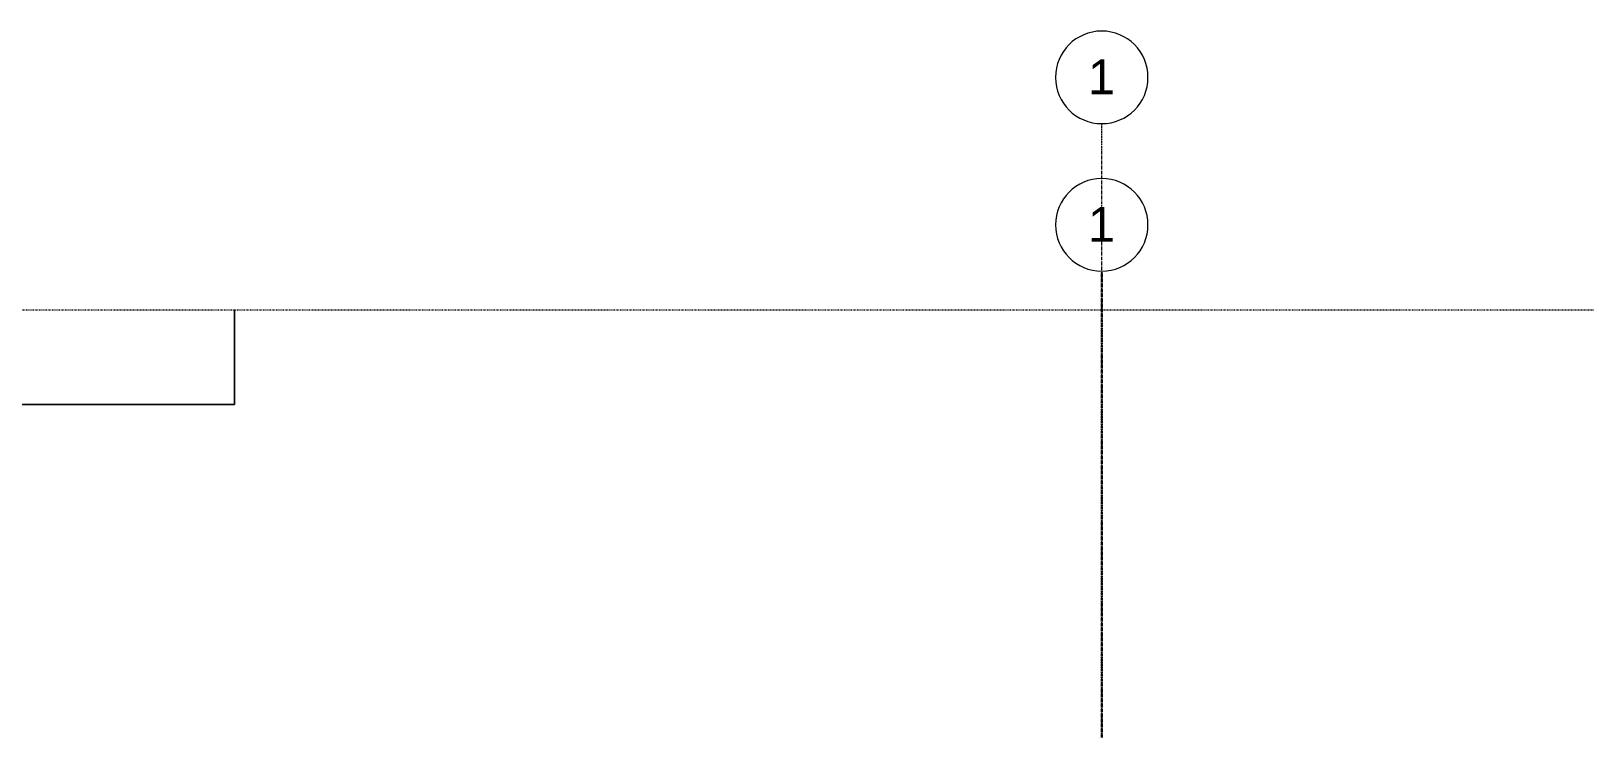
# Model space of a CAD drawing. Header units: inches. Extents: x -4058 to -1781, y 9814 to 12289.
# Drawn here: x -3666.5 to -3397.7, y 12168.3 to 12289 of the extents above; entities that cross this region are included whole.
import ezdxf

# ---------------------------------------------------------------- set-up
doc = ezdxf.new("R2010")
doc.units = ezdxf.units.IN
doc.header["$MEASUREMENT"] = 0
for name, pattern in [('Aligning Line 1_8_', [0.25, 0.125, -0.125]), ('Grid Line 1_2_', [0.875, 0.5, -0.125, 0.125, -0.125]), ('Grid Line 1_2__2_', [0.875, 0.5, -0.125, 0.125, -0.125])]:
    doc.linetypes.add(name, pattern=pattern)
for name, color, linetype, lineweight in [('0-1', 7, 'Continuous', 5), ('0-3', 165, 'Continuous', 5), ('C-TOPO', 7, 'Continuous', 9), ('G-ANNO-SYMB', 111, 'Aligning Line 1_8_', 9), ('S-GRID-1', 1, 'Grid Line 1_2_', 9), ('S-GRID-2', 1, 'Grid Line 1_2__2_', 30), ('S-GRID-IDEN', 1, 'Continuous', 9), ('S-GRID-IDEN-1', 147, 'Continuous', 9)]:
    doc.layers.add(name, color=color, linetype=linetype, lineweight=lineweight)
doc.styles.add('Arial', font='arial.ttf', dxfattribs={"height": 6})

# ---------------------------------------------------------------- blocks, each defined once
blk = doc.blocks.new('Grid - Grid Head - Circle-50561-UNIT PLANS - 2ND FLOOR')
at = {"layer": 'S-GRID-IDEN-1'}
for start, end in [(360, 180), (180, 360)]:
    blk.add_arc((0, 0), 0.25, start, end, dxfattribs=at)
blk = doc.blocks.new('CTR - 1st Phase - Shell_rvt-1-UNIT PLANS - 2ND FLOOR')
at = {"layer": 'S-GRID-1'}
blk.add_line((-3481.32, 9836.18), (-3481.32, 12273), dxfattribs=at)
at = {"layer": '0-3', "xscale": 31.99999999999999, "yscale": 31.99999999999999, "zscale": 31.99999999999999}
blk.add_blockref('Grid - Grid Head - Circle-50561-UNIT PLANS - 2ND FLOOR', (-3481.32, 12281), dxfattribs=at)
at = {"layer": 'S-GRID-IDEN', "insert": (-3483.7, 12284.09), "char_height": 6, "width": 5.656, "attachment_point": 1, "style": 'Arial'}
blk.add_mtext('1', dxfattribs=at)
blk = doc.blocks.new('CTR  - Topography_rvt-1-UNIT PLANS - 2ND FLOOR')
at = {"layer": 'C-TOPO'}
for p, q in [((-3631.32, 12240.76), (-3631.32, 12230.9)), ((-3631.32, 12230.9), (-3631.32, 12240.76)), ((-3631.32, 12230.9), (-3631.32, 12224.44)), ((-3631.32, 12224.44), (-3631.32, 12230.9)), ((-3652.77, 12224.44), (-3687.32, 12224.44)), ((-3687.32, 12224.44), (-3652.77, 12224.44)), ((-3631.32, 12224.44), (-3652.77, 12224.44)), ((-3652.77, 12224.44), (-3631.32, 12224.44))]:
    blk.add_line(p, q, dxfattribs=at)
blk = doc.blocks.new('Grid - Grid Head - Circle-1738874-UNIT PLANS - 2ND FLOOR')
at = {"layer": 'S-GRID-IDEN-1'}
for start, end in [(360, 180), (180, 360)]:
    blk.add_arc((0, 0), 0.25, start, end, dxfattribs=at)
blk = doc.blocks.new('CTR - 1st Phase - Structure_rvt-1-UNIT PLANS - 2ND FLOOR')
at = {"layer": 'S-GRID-2'}
blk.add_line((-3481.32, 9814.03), (-3481.32, 12247.5), dxfattribs=at)
at = {"layer": '0-3', "xscale": 31.99999999999999, "yscale": 31.99999999999999, "zscale": 31.99999999999999}
blk.add_blockref('Grid - Grid Head - Circle-1738874-UNIT PLANS - 2ND FLOOR', (-3481.32, 12255.5), dxfattribs=at)
at = {"layer": 'S-GRID-IDEN', "insert": (-3483.7, 12258.6), "char_height": 6, "width": 5.656, "attachment_point": 1, "style": 'Arial'}
blk.add_mtext('1', dxfattribs=at)

msp = doc.modelspace()

# ---------------------------------------------------------------- linework, layer by layer
at = {"layer": 'G-ANNO-SYMB'}
msp.add_line((-1813.52288, 12240.74859), (-4009.5295, 12240.74859), dxfattribs=at)

# ---------------------------------------------------------------- block references
at = {"layer": '0-1'}
for name in ['CTR - 1st Phase - Shell_rvt-1-UNIT PLANS - 2ND FLOOR', 'CTR - 1st Phase - Structure_rvt-1-UNIT PLANS - 2ND FLOOR', 'CTR  - Topography_rvt-1-UNIT PLANS - 2ND FLOOR']:
    msp.add_blockref(name, (0, 0), dxfattribs=at)

doc.saveas('drawing.dxf')
